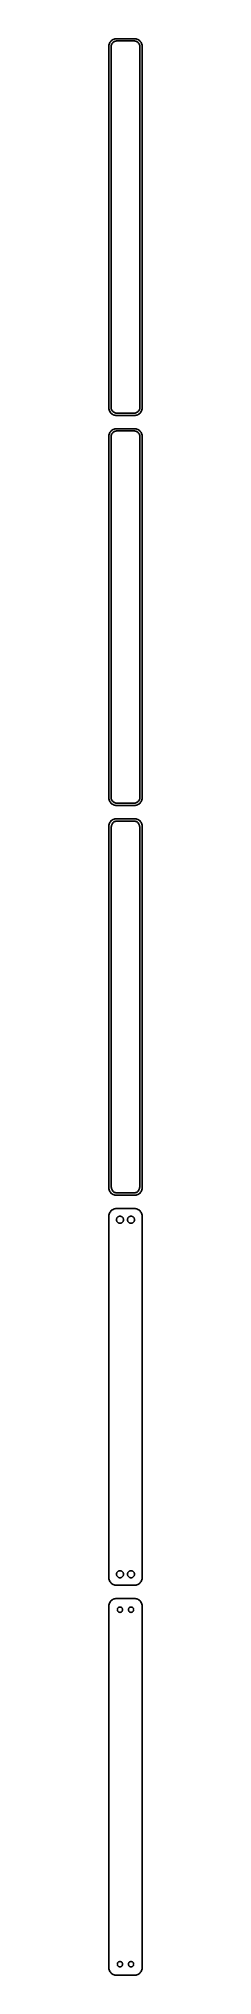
# Model space of a CAD drawing. Header units: metres. Extents: x -11 to 11, y 929 to 2239.
import ezdxf

# ---------------------------------------------------------------- set-up
doc = ezdxf.new("R2010")
doc.units = ezdxf.units.M

msp = doc.modelspace()

# ---------------------------------------------------------------- linework, layer by layer
for p, q in [((-11.2106, 2235.13), (-11.25, 2234.5)), ((-11.25, 2234.5), (-11.25, 1989.5)), ((-11.0929, 2235.74), (-11.2106, 2235.13)), ((-10.8989, 2236.34), (-11.0929, 2235.74)), ((-10.6315, 2236.91), (-10.8989, 2236.34)), ((-10.2951, 2237.44), (-10.6315, 2236.91)), ((-9.89484, 2237.92), (-10.2951, 2237.44)), ((-9.43712, 2238.35), (-9.89484, 2237.92)), ((-9.75, 2234), (-9.71844, 2234.5)), ((-9.75, 1990), (-9.75, 2234)), ((-9.71844, 2234.5), (-9.62433, 2234.99)), ((-9.62433, 2234.99), (-9.4691, 2235.47)), ((-9.4691, 2235.47), (-9.25522, 2235.93)), ((-8.92912, 2238.72), (-9.43712, 2238.35)), ((-9.25522, 2235.93), (-8.98605, 2236.35)), ((-8.98605, 2236.35), (-8.66586, 2236.74)), ((-8.37889, 2239.02), (-8.92912, 2238.72)), ((-8.66586, 2236.74), (-8.29968, 2237.08)), ((-7.79507, 2239.26), (-8.37889, 2239.02)), ((-8.29968, 2237.08), (-7.8933, 2237.38)), ((-7.8933, 2237.38), (-7.45311, 2237.62)), ((-7.1869, 2239.41), (-7.79507, 2239.26)), ((-7.45311, 2237.62), (-6.98605, 2237.8)), ((-6.56395, 2239.49), (-7.1869, 2239.41)), ((-6.98605, 2237.8), (-6.49951, 2237.93)), ((6.56395, 2239.49), (-6.56395, 2239.49)), ((-6.49951, 2237.93), (-6.00116, 2237.99)), ((-6.00116, 2237.99), (6.00116, 2237.99)), ((6.00116, 2237.99), (6.49951, 2237.93)), ((6.49951, 2237.93), (6.98605, 2237.8)), ((7.1869, 2239.41), (6.56395, 2239.49)), ((6.98605, 2237.8), (7.45311, 2237.62)), ((7.79507, 2239.26), (7.1869, 2239.41)), ((7.45311, 2237.62), (7.8933, 2237.38)), ((8.37889, 2239.02), (7.79507, 2239.26)), ((7.8933, 2237.38), (8.29968, 2237.08)), ((8.29968, 2237.08), (8.66586, 2236.74)), ((8.92912, 2238.72), (8.37889, 2239.02)), ((8.66586, 2236.74), (8.98605, 2236.35)), ((9.43712, 2238.35), (8.92912, 2238.72)), ((8.98605, 2236.35), (9.25522, 2235.93)), ((9.25522, 2235.93), (9.4691, 2235.47)), ((9.89484, 2237.92), (9.43712, 2238.35)), ((9.4691, 2235.47), (9.62433, 2234.99)), ((9.62433, 2234.99), (9.71844, 2234.5)), ((9.71844, 2234.5), (9.75, 2234)), ((9.75, 2234), (9.75, 1990)), ((10.2951, 2237.44), (9.89484, 2237.92)), ((10.6315, 2236.91), (10.2951, 2237.44)), ((10.8989, 2236.34), (10.6315, 2236.91)), ((11.0929, 2235.74), (10.8989, 2236.34)), ((11.2106, 2235.13), (11.0929, 2235.74)), ((11.25, 2234.5), (11.2106, 2235.13)), ((11.25, 1989.5), (11.25, 2234.5)), ((-11.25, 1989.5), (-11.2106, 1988.87)), ((-11.2106, 1988.87), (-11.0929, 1988.26)), ((-11.0929, 1988.26), (-10.8989, 1987.66)), ((-10.8989, 1987.66), (-10.6315, 1987.09)), ((-10.6315, 1987.09), (-10.2951, 1986.56)), ((-10.2951, 1986.56), (-9.89484, 1986.08)), ((-9.89484, 1986.08), (-9.43712, 1985.65)), ((-9.71844, 1989.5), (-9.75, 1990)), ((-9.62433, 1989.01), (-9.71844, 1989.5)), ((-9.4691, 1988.53), (-9.62433, 1989.01)), ((-9.25522, 1988.07), (-9.4691, 1988.53)), ((-9.43712, 1985.65), (-8.92912, 1985.28)), ((-8.98605, 1987.65), (-9.25522, 1988.07)), ((-8.66586, 1987.26), (-8.98605, 1987.65)), ((-8.92912, 1985.28), (-8.37889, 1984.98)), ((-8.29968, 1986.92), (-8.66586, 1987.26)), ((-8.37889, 1984.98), (-7.79507, 1984.74)), ((-7.8933, 1986.62), (-8.29968, 1986.92)), ((-7.45311, 1986.38), (-7.8933, 1986.62)), ((-7.79507, 1984.74), (-7.1869, 1984.59)), ((-6.98605, 1986.2), (-7.45311, 1986.38)), ((-7.1869, 1984.59), (-6.56395, 1984.51)), ((-6.49951, 1986.07), (-6.98605, 1986.2)), ((-6.56395, 1984.51), (6.56395, 1984.51)), ((-6.00116, 1986.01), (-6.49951, 1986.07)), ((6.00116, 1986.01), (-6.00116, 1986.01)), ((6.49951, 1986.07), (6.00116, 1986.01)), ((6.98605, 1986.2), (6.49951, 1986.07)), ((6.56395, 1984.51), (7.1869, 1984.59)), ((7.45311, 1986.38), (6.98605, 1986.2)), ((7.1869, 1984.59), (7.79507, 1984.74)), ((7.8933, 1986.62), (7.45311, 1986.38)), ((7.79507, 1984.74), (8.37889, 1984.98)), ((8.29968, 1986.92), (7.8933, 1986.62)), ((8.66586, 1987.26), (8.29968, 1986.92)), ((8.37889, 1984.98), (8.92912, 1985.28)), ((8.98605, 1987.65), (8.66586, 1987.26)), ((8.92912, 1985.28), (9.43712, 1985.65)), ((9.25522, 1988.07), (8.98605, 1987.65)), ((9.4691, 1988.53), (9.25522, 1988.07)), ((9.43712, 1985.65), (9.89484, 1986.08)), ((9.62433, 1989.01), (9.4691, 1988.53)), ((9.71844, 1989.5), (9.62433, 1989.01)), ((9.75, 1990), (9.71844, 1989.5)), ((9.89484, 1986.08), (10.2951, 1986.56)), ((10.2951, 1986.56), (10.6315, 1987.09)), ((10.6315, 1987.09), (10.8989, 1987.66)), ((10.8989, 1987.66), (11.0929, 1988.26)), ((11.0929, 1988.26), (11.2106, 1988.87)), ((11.2106, 1988.87), (11.25, 1989.5)), ((-11.2106, 1971.13), (-11.25, 1970.5)), ((-11.25, 1970.5), (-11.25, 1725.5)), ((-11.0929, 1971.74), (-11.2106, 1971.13)), ((-10.8989, 1972.34), (-11.0929, 1971.74)), ((-10.6315, 1972.91), (-10.8989, 1972.34)), ((-10.2951, 1973.44), (-10.6315, 1972.91)), ((-9.89484, 1973.92), (-10.2951, 1973.44)), ((-9.43712, 1974.35), (-9.89484, 1973.92)), ((-9.75, 1970), (-9.71844, 1970.5)), ((-9.75, 1726), (-9.75, 1970)), ((-9.71844, 1970.5), (-9.62433, 1970.99)), ((-9.62433, 1970.99), (-9.4691, 1971.47)), ((-9.4691, 1971.47), (-9.25522, 1971.93)), ((-8.92912, 1974.72), (-9.43712, 1974.35)), ((-9.25522, 1971.93), (-8.98605, 1972.35)), ((-8.98605, 1972.35), (-8.66586, 1972.74)), ((-8.37889, 1975.02), (-8.92912, 1974.72)), ((-8.66586, 1972.74), (-8.29968, 1973.08)), ((-7.79507, 1975.26), (-8.37889, 1975.02)), ((-8.29968, 1973.08), (-7.8933, 1973.38)), ((-7.8933, 1973.38), (-7.45311, 1973.62)), ((-7.1869, 1975.41), (-7.79507, 1975.26)), ((-7.45311, 1973.62), (-6.98605, 1973.8)), ((-6.56395, 1975.49), (-7.1869, 1975.41)), ((-6.98605, 1973.8), (-6.49951, 1973.93)), ((6.56395, 1975.49), (-6.56395, 1975.49)), ((-6.49951, 1973.93), (-6.00116, 1973.99)), ((-6.00116, 1973.99), (6.00116, 1973.99)), ((6.00116, 1973.99), (6.49951, 1973.93)), ((6.49951, 1973.93), (6.98605, 1973.8)), ((7.1869, 1975.41), (6.56395, 1975.49)), ((6.98605, 1973.8), (7.45311, 1973.62)), ((7.79507, 1975.26), (7.1869, 1975.41)), ((7.45311, 1973.62), (7.8933, 1973.38)), ((8.37889, 1975.02), (7.79507, 1975.26)), ((7.8933, 1973.38), (8.29968, 1973.08)), ((8.29968, 1973.08), (8.66586, 1972.74)), ((8.92912, 1974.72), (8.37889, 1975.02)), ((8.66586, 1972.74), (8.98605, 1972.35)), ((9.43712, 1974.35), (8.92912, 1974.72)), ((8.98605, 1972.35), (9.25522, 1971.93)), ((9.25522, 1971.93), (9.4691, 1971.47)), ((9.89484, 1973.92), (9.43712, 1974.35)), ((9.4691, 1971.47), (9.62433, 1970.99)), ((9.62433, 1970.99), (9.71844, 1970.5)), ((9.71844, 1970.5), (9.75, 1970)), ((9.75, 1970), (9.75, 1726)), ((10.2951, 1973.44), (9.89484, 1973.92)), ((10.6315, 1972.91), (10.2951, 1973.44)), ((10.8989, 1972.34), (10.6315, 1972.91)), ((11.0929, 1971.74), (10.8989, 1972.34)), ((11.2106, 1971.13), (11.0929, 1971.74)), ((11.25, 1970.5), (11.2106, 1971.13)), ((11.25, 1725.5), (11.25, 1970.5)), ((-11.25, 1725.5), (-11.2106, 1724.87)), ((-11.2106, 1724.87), (-11.0929, 1724.26)), ((-11.0929, 1724.26), (-10.8989, 1723.66)), ((-10.8989, 1723.66), (-10.6315, 1723.09)), ((-10.6315, 1723.09), (-10.2951, 1722.56)), ((-10.2951, 1722.56), (-9.89484, 1722.08)), ((-9.89484, 1722.08), (-9.43712, 1721.65)), ((-9.71844, 1725.5), (-9.75, 1726)), ((-9.62433, 1725.01), (-9.71844, 1725.5)), ((-9.4691, 1724.53), (-9.62433, 1725.01)), ((-9.25522, 1724.07), (-9.4691, 1724.53)), ((-9.43712, 1721.65), (-8.92912, 1721.28)), ((-8.98605, 1723.65), (-9.25522, 1724.07)), ((-8.66586, 1723.26), (-8.98605, 1723.65)), ((-8.92912, 1721.28), (-8.37889, 1720.98)), ((-8.29968, 1722.92), (-8.66586, 1723.26)), ((-8.37889, 1720.98), (-7.79507, 1720.74)), ((-7.8933, 1722.62), (-8.29968, 1722.92)), ((-7.45311, 1722.38), (-7.8933, 1722.62)), ((-7.79507, 1720.74), (-7.1869, 1720.59)), ((-6.98605, 1722.2), (-7.45311, 1722.38)), ((-7.1869, 1720.59), (-6.56395, 1720.51)), ((-6.49951, 1722.07), (-6.98605, 1722.2)), ((-6.56395, 1720.51), (6.56395, 1720.51)), ((-6.00116, 1722.01), (-6.49951, 1722.07)), ((6.00116, 1722.01), (-6.00116, 1722.01)), ((6.49951, 1722.07), (6.00116, 1722.01)), ((6.98605, 1722.2), (6.49951, 1722.07)), ((6.56395, 1720.51), (7.1869, 1720.59)), ((7.45311, 1722.38), (6.98605, 1722.2)), ((7.1869, 1720.59), (7.79507, 1720.74)), ((7.8933, 1722.62), (7.45311, 1722.38)), ((7.79507, 1720.74), (8.37889, 1720.98)), ((8.29968, 1722.92), (7.8933, 1722.62)), ((8.66586, 1723.26), (8.29968, 1722.92)), ((8.37889, 1720.98), (8.92912, 1721.28)), ((8.98605, 1723.65), (8.66586, 1723.26)), ((8.92912, 1721.28), (9.43712, 1721.65)), ((9.25522, 1724.07), (8.98605, 1723.65)), ((9.4691, 1724.53), (9.25522, 1724.07)), ((9.43712, 1721.65), (9.89484, 1722.08)), ((9.62433, 1725.01), (9.4691, 1724.53)), ((9.71844, 1725.5), (9.62433, 1725.01)), ((9.75, 1726), (9.71844, 1725.5)), ((9.89484, 1722.08), (10.2951, 1722.56)), ((10.2951, 1722.56), (10.6315, 1723.09)), ((10.6315, 1723.09), (10.8989, 1723.66)), ((10.8989, 1723.66), (11.0929, 1724.26)), ((11.0929, 1724.26), (11.2106, 1724.87)), ((11.2106, 1724.87), (11.25, 1725.5)), ((-11.2106, 1707.13), (-11.25, 1706.5)), ((-11.25, 1706.5), (-11.25, 1461.5)), ((-11.0929, 1707.74), (-11.2106, 1707.13)), ((-10.8989, 1708.34), (-11.0929, 1707.74)), ((-10.6315, 1708.91), (-10.8989, 1708.34)), ((-10.2951, 1709.44), (-10.6315, 1708.91)), ((-9.89484, 1709.92), (-10.2951, 1709.44)), ((-9.43712, 1710.35), (-9.89484, 1709.92)), ((-9.62262, 1706), (-9.59209, 1706.49)), ((-9.62262, 1462), (-9.62262, 1706)), ((-9.59209, 1706.49), (-9.50096, 1706.96)), ((-9.50096, 1706.96), (-9.35068, 1707.43)), ((-8.92912, 1710.72), (-9.43712, 1710.35)), ((-9.35068, 1707.43), (-9.1436, 1707.87)), ((-9.1436, 1707.87), (-8.88301, 1708.28)), ((-8.37889, 1711.02), (-8.92912, 1710.72)), ((-8.88301, 1708.28), (-8.57301, 1708.65)), ((-8.57301, 1708.65), (-8.21851, 1708.98)), ((-7.79507, 1711.26), (-8.37889, 1711.02)), ((-8.21851, 1708.98), (-7.82506, 1709.27)), ((-7.82506, 1709.27), (-7.39888, 1709.5)), ((-7.1869, 1711.41), (-7.79507, 1711.26)), ((-7.39888, 1709.5), (-6.9467, 1709.68)), ((-6.56395, 1711.49), (-7.1869, 1711.41)), ((-6.9467, 1709.68), (-6.47565, 1709.8)), ((6.56395, 1711.49), (-6.56395, 1711.49)), ((-6.47565, 1709.8), (-5.99316, 1709.86)), ((-5.99316, 1709.86), (5.99316, 1709.86)), ((5.99316, 1709.86), (6.47565, 1709.8)), ((6.47565, 1709.8), (6.9467, 1709.68)), ((7.1869, 1711.41), (6.56395, 1711.49)), ((6.9467, 1709.68), (7.39888, 1709.5)), ((7.79507, 1711.26), (7.1869, 1711.41)), ((7.39888, 1709.5), (7.82506, 1709.27)), ((8.37889, 1711.02), (7.79507, 1711.26)), ((7.82506, 1709.27), (8.21851, 1708.98)), ((8.21851, 1708.98), (8.57301, 1708.65)), ((8.92912, 1710.72), (8.37889, 1711.02)), ((8.57301, 1708.65), (8.88301, 1708.28)), ((8.88301, 1708.28), (9.1436, 1707.87)), ((9.43712, 1710.35), (8.92912, 1710.72)), ((9.1436, 1707.87), (9.35068, 1707.43)), ((9.35068, 1707.43), (9.50096, 1706.96)), ((9.89484, 1709.92), (9.43712, 1710.35)), ((9.50096, 1706.96), (9.59209, 1706.49)), ((9.59209, 1706.49), (9.62262, 1706)), ((9.62262, 1706), (9.62262, 1462)), ((10.2951, 1709.44), (9.89484, 1709.92)), ((10.6315, 1708.91), (10.2951, 1709.44)), ((10.8989, 1708.34), (10.6315, 1708.91)), ((11.0929, 1707.74), (10.8989, 1708.34)), ((11.2106, 1707.13), (11.0929, 1707.74)), ((11.25, 1706.5), (11.2106, 1707.13)), ((11.25, 1461.5), (11.25, 1706.5)), ((-11.25, 1461.5), (-11.2106, 1460.87)), ((-11.2106, 1460.87), (-11.0929, 1460.26)), ((-11.0929, 1460.26), (-10.8989, 1459.66)), ((-10.8989, 1459.66), (-10.6315, 1459.09)), ((-10.6315, 1459.09), (-10.2951, 1458.56)), ((-10.2951, 1458.56), (-9.89484, 1458.08)), ((-9.89484, 1458.08), (-9.43712, 1457.65)), ((-9.59209, 1461.51), (-9.62262, 1462)), ((-9.50096, 1461.04), (-9.59209, 1461.51)), ((-9.35068, 1460.57), (-9.50096, 1461.04)), ((-9.43712, 1457.65), (-8.92912, 1457.28)), ((-9.1436, 1460.13), (-9.35068, 1460.57)), ((-8.88301, 1459.72), (-9.1436, 1460.13)), ((-8.92912, 1457.28), (-8.37889, 1456.98)), ((-8.57301, 1459.35), (-8.88301, 1459.72)), ((-8.21851, 1459.02), (-8.57301, 1459.35)), ((-8.37889, 1456.98), (-7.79507, 1456.74)), ((-7.82506, 1458.73), (-8.21851, 1459.02)), ((-7.39888, 1458.5), (-7.82506, 1458.73)), ((-7.79507, 1456.74), (-7.1869, 1456.59)), ((-6.9467, 1458.32), (-7.39888, 1458.5)), ((-7.1869, 1456.59), (-6.56395, 1456.51)), ((-6.47565, 1458.2), (-6.9467, 1458.32)), ((-6.56395, 1456.51), (6.56395, 1456.51)), ((-5.99316, 1458.14), (-6.47565, 1458.2)), ((5.99316, 1458.14), (-5.99316, 1458.14)), ((6.47565, 1458.2), (5.99316, 1458.14)), ((6.9467, 1458.32), (6.47565, 1458.2)), ((6.56395, 1456.51), (7.1869, 1456.59)), ((7.39888, 1458.5), (6.9467, 1458.32)), ((7.1869, 1456.59), (7.79507, 1456.74)), ((7.82506, 1458.73), (7.39888, 1458.5)), ((7.79507, 1456.74), (8.37889, 1456.98)), ((8.21851, 1459.02), (7.82506, 1458.73)), ((8.57301, 1459.35), (8.21851, 1459.02)), ((8.37889, 1456.98), (8.92912, 1457.28)), ((8.88301, 1459.72), (8.57301, 1459.35)), ((9.1436, 1460.13), (8.88301, 1459.72)), ((8.92912, 1457.28), (9.43712, 1457.65)), ((9.35068, 1460.57), (9.1436, 1460.13)), ((9.50096, 1461.04), (9.35068, 1460.57)), ((9.43712, 1457.65), (9.89484, 1458.08)), ((9.59209, 1461.51), (9.50096, 1461.04)), ((9.62262, 1462), (9.59209, 1461.51)), ((9.89484, 1458.08), (10.2951, 1458.56)), ((10.2951, 1458.56), (10.6315, 1459.09)), ((10.6315, 1459.09), (10.8989, 1459.66)), ((10.8989, 1459.66), (11.0929, 1460.26)), ((11.0929, 1460.26), (11.2106, 1460.87)), ((11.2106, 1460.87), (11.25, 1461.5)), ((-11.2106, 1443.13), (-11.25, 1442.5)), ((-11.25, 1442.5), (-11.25, 1197.5)), ((-11.0929, 1443.74), (-11.2106, 1443.13)), ((-10.8989, 1444.34), (-11.0929, 1443.74)), ((-10.6315, 1444.91), (-10.8989, 1444.34)), ((-10.2951, 1445.44), (-10.6315, 1444.91)), ((-9.89484, 1445.92), (-10.2951, 1445.44)), ((-9.43712, 1446.35), (-9.89484, 1445.92)), ((-8.92912, 1446.72), (-9.43712, 1446.35)), ((-8.37889, 1447.02), (-8.92912, 1446.72)), ((-7.79507, 1447.26), (-8.37889, 1447.02)), ((-7.1869, 1447.41), (-7.79507, 1447.26)), ((-6.56395, 1447.49), (-7.1869, 1447.41)), ((6.56395, 1447.49), (-6.56395, 1447.49)), ((-5.03598, 1442.03), (-4.77187, 1442.17)), ((-4.77187, 1442.17), (-4.49164, 1442.28)), ((-4.49164, 1442.28), (-4.19971, 1442.36)), ((-4.19971, 1442.36), (-3.9007, 1442.4)), ((-3.9007, 1442.4), (-3.59929, 1442.4)), ((-3.59929, 1442.4), (-3.30028, 1442.36)), ((-3.30028, 1442.36), (-3.00835, 1442.28)), ((-3.00835, 1442.28), (-2.72812, 1442.17)), ((-2.72812, 1442.17), (-2.464, 1442.03)), ((2.464, 1442.03), (2.72812, 1442.17)), ((2.72812, 1442.17), (3.00835, 1442.28)), ((3.00835, 1442.28), (3.30028, 1442.36)), ((3.30028, 1442.36), (3.59929, 1442.4)), ((3.59929, 1442.4), (3.9007, 1442.4)), ((3.9007, 1442.4), (4.19971, 1442.36)), ((4.19971, 1442.36), (4.49164, 1442.28)), ((4.49164, 1442.28), (4.77187, 1442.17)), ((4.77187, 1442.17), (5.03598, 1442.03)), ((7.1869, 1447.41), (6.56395, 1447.49)), ((7.79507, 1447.26), (7.1869, 1447.41)), ((8.37889, 1447.02), (7.79507, 1447.26)), ((8.92912, 1446.72), (8.37889, 1447.02)), ((9.43712, 1446.35), (8.92912, 1446.72)), ((9.89484, 1445.92), (9.43712, 1446.35)), ((10.2951, 1445.44), (9.89484, 1445.92)), ((10.6315, 1444.91), (10.2951, 1445.44)), ((10.8989, 1444.34), (10.6315, 1444.91)), ((11.0929, 1443.74), (10.8989, 1444.34)), ((11.2106, 1443.13), (11.0929, 1443.74)), ((11.25, 1442.5), (11.2106, 1443.13)), ((11.25, 1197.5), (11.25, 1442.5)), ((-6.14999, 1440), (-6.13107, 1440.3)), ((-6.13107, 1439.7), (-6.14999, 1440)), ((-6.13107, 1440.3), (-6.07458, 1440.6)), ((-6.07458, 1439.4), (-6.13107, 1439.7)), ((-6.07458, 1440.6), (-5.98146, 1440.88)), ((-5.98146, 1439.12), (-6.07458, 1439.4)), ((-5.98146, 1440.88), (-5.85313, 1441.16)), ((-5.85313, 1438.84), (-5.98146, 1439.12)), ((-5.85313, 1441.16), (-5.69164, 1441.41)), ((-5.69164, 1438.59), (-5.85313, 1438.84)), ((-5.69164, 1441.41), (-5.49951, 1441.64)), ((-5.49951, 1438.36), (-5.69164, 1438.59)), ((-5.49951, 1441.64), (-5.27982, 1441.85)), ((-5.27982, 1438.15), (-5.49951, 1438.36)), ((-5.27982, 1441.85), (-5.03598, 1442.03)), ((-5.03598, 1437.97), (-5.27982, 1438.15)), ((-4.77187, 1437.83), (-5.03598, 1437.97)), ((-4.49164, 1437.72), (-4.77187, 1437.83)), ((-4.19971, 1437.64), (-4.49164, 1437.72)), ((-3.9007, 1437.6), (-4.19971, 1437.64)), ((-3.59929, 1437.6), (-3.9007, 1437.6)), ((-3.30028, 1437.64), (-3.59929, 1437.6)), ((-3.00835, 1437.72), (-3.30028, 1437.64)), ((-2.72812, 1437.83), (-3.00835, 1437.72)), ((-2.464, 1437.97), (-2.72812, 1437.83)), ((-2.464, 1442.03), (-2.22017, 1441.85)), ((-2.22017, 1438.15), (-2.464, 1437.97)), ((-2.22017, 1441.85), (-2.00047, 1441.64)), ((-2.00047, 1438.36), (-2.22017, 1438.15)), ((-2.00047, 1441.64), (-1.80835, 1441.41)), ((-1.80835, 1438.59), (-2.00047, 1438.36)), ((-1.80835, 1441.41), (-1.64685, 1441.16)), ((-1.64685, 1438.84), (-1.80835, 1438.59)), ((-1.64685, 1441.16), (-1.51852, 1440.88)), ((-1.51852, 1439.12), (-1.64685, 1438.84)), ((-1.51852, 1440.88), (-1.4254, 1440.6)), ((-1.4254, 1439.4), (-1.51852, 1439.12)), ((-1.4254, 1440.6), (-1.36891, 1440.3)), ((-1.36891, 1439.7), (-1.4254, 1439.4)), ((-1.36891, 1440.3), (-1.34999, 1440)), ((-1.34999, 1440), (-1.36891, 1439.7)), ((1.34999, 1440), (1.36891, 1440.3)), ((1.36891, 1439.7), (1.34999, 1440)), ((1.36891, 1440.3), (1.4254, 1440.6)), ((1.4254, 1439.4), (1.36891, 1439.7)), ((1.4254, 1440.6), (1.51852, 1440.88)), ((1.51852, 1439.12), (1.4254, 1439.4)), ((1.51852, 1440.88), (1.64685, 1441.16)), ((1.64685, 1438.84), (1.51852, 1439.12)), ((1.64685, 1441.16), (1.80835, 1441.41)), ((1.80835, 1438.59), (1.64685, 1438.84)), ((1.80835, 1441.41), (2.00047, 1441.64)), ((2.00047, 1438.36), (1.80835, 1438.59)), ((2.00047, 1441.64), (2.22017, 1441.85)), ((2.22017, 1438.15), (2.00047, 1438.36)), ((2.22017, 1441.85), (2.464, 1442.03)), ((2.464, 1437.97), (2.22017, 1438.15)), ((2.72812, 1437.83), (2.464, 1437.97)), ((3.00835, 1437.72), (2.72812, 1437.83)), ((3.30028, 1437.64), (3.00835, 1437.72)), ((3.59929, 1437.6), (3.30028, 1437.64)), ((3.9007, 1437.6), (3.59929, 1437.6)), ((4.19971, 1437.64), (3.9007, 1437.6)), ((4.49164, 1437.72), (4.19971, 1437.64)), ((4.77187, 1437.83), (4.49164, 1437.72)), ((5.03598, 1437.97), (4.77187, 1437.83)), ((5.03598, 1442.03), (5.27982, 1441.85)), ((5.27982, 1438.15), (5.03598, 1437.97)), ((5.27982, 1441.85), (5.49951, 1441.64)), ((5.49951, 1438.36), (5.27982, 1438.15)), ((5.49951, 1441.64), (5.69164, 1441.41)), ((5.69164, 1438.59), (5.49951, 1438.36)), ((5.69164, 1441.41), (5.85313, 1441.16)), ((5.85313, 1438.84), (5.69164, 1438.59)), ((5.85313, 1441.16), (5.98146, 1440.88)), ((5.98146, 1439.12), (5.85313, 1438.84)), ((5.98146, 1440.88), (6.07458, 1440.6)), ((6.07458, 1439.4), (5.98146, 1439.12)), ((6.07458, 1440.6), (6.13107, 1440.3)), ((6.13107, 1439.7), (6.07458, 1439.4)), ((6.13107, 1440.3), (6.14999, 1440)), ((6.14999, 1440), (6.13107, 1439.7)), ((-11.25, 1197.5), (-11.2106, 1196.87)), ((-11.2106, 1196.87), (-11.0929, 1196.26)), ((-11.0929, 1196.26), (-10.8989, 1195.66)), ((-10.8989, 1195.66), (-10.6315, 1195.09)), ((-10.6315, 1195.09), (-10.2951, 1194.56)), ((-10.2951, 1194.56), (-9.89484, 1194.08)), ((-9.89484, 1194.08), (-9.43712, 1193.65)), ((-9.43712, 1193.65), (-8.92912, 1193.28)), ((-8.92912, 1193.28), (-8.37889, 1192.98)), ((-6.14999, 1200), (-6.13107, 1200.3)), ((-6.13107, 1199.7), (-6.14999, 1200)), ((-6.13107, 1200.3), (-6.07458, 1200.6)), ((-6.07458, 1199.4), (-6.13107, 1199.7)), ((-6.07458, 1200.6), (-5.98146, 1200.88)), ((-5.98146, 1199.12), (-6.07458, 1199.4)), ((-5.98146, 1200.88), (-5.85313, 1201.16)), ((-5.85313, 1198.84), (-5.98146, 1199.12)), ((-5.85313, 1201.16), (-5.69164, 1201.41)), ((-5.69164, 1198.59), (-5.85313, 1198.84)), ((-5.69164, 1201.41), (-5.49951, 1201.64)), ((-5.49951, 1198.36), (-5.69164, 1198.59)), ((-5.49951, 1201.64), (-5.27982, 1201.85)), ((-5.27982, 1198.15), (-5.49951, 1198.36)), ((-5.27982, 1201.85), (-5.03598, 1202.03)), ((-5.03598, 1197.97), (-5.27982, 1198.15)), ((-5.03598, 1202.03), (-4.77187, 1202.17)), ((-4.77187, 1197.83), (-5.03598, 1197.97)), ((-4.77187, 1202.17), (-4.49164, 1202.28)), ((-4.49164, 1197.72), (-4.77187, 1197.83)), ((-4.49164, 1202.28), (-4.19971, 1202.36)), ((-4.19971, 1197.64), (-4.49164, 1197.72)), ((-4.19971, 1202.36), (-3.9007, 1202.4)), ((-3.9007, 1197.6), (-4.19971, 1197.64)), ((-3.9007, 1202.4), (-3.59929, 1202.4)), ((-3.59929, 1197.6), (-3.9007, 1197.6)), ((-3.59929, 1202.4), (-3.30028, 1202.36)), ((-3.30028, 1197.64), (-3.59929, 1197.6)), ((-3.30028, 1202.36), (-3.00835, 1202.28)), ((-3.00835, 1197.72), (-3.30028, 1197.64)), ((-3.00835, 1202.28), (-2.72812, 1202.17)), ((-2.72812, 1197.83), (-3.00835, 1197.72)), ((-2.72812, 1202.17), (-2.464, 1202.03)), ((-2.464, 1197.97), (-2.72812, 1197.83)), ((-2.464, 1202.03), (-2.22017, 1201.85)), ((-2.22017, 1198.15), (-2.464, 1197.97)), ((-2.22017, 1201.85), (-2.00047, 1201.64)), ((-2.00047, 1198.36), (-2.22017, 1198.15)), ((-2.00047, 1201.64), (-1.80835, 1201.41)), ((-1.80835, 1198.59), (-2.00047, 1198.36)), ((-1.80835, 1201.41), (-1.64685, 1201.16)), ((-1.64685, 1198.84), (-1.80835, 1198.59)), ((-1.64685, 1201.16), (-1.51852, 1200.88)), ((-1.51852, 1199.12), (-1.64685, 1198.84)), ((-1.51852, 1200.88), (-1.4254, 1200.6)), ((-1.4254, 1199.4), (-1.51852, 1199.12)), ((-1.4254, 1200.6), (-1.36891, 1200.3)), ((-1.36891, 1199.7), (-1.4254, 1199.4)), ((-1.36891, 1200.3), (-1.34999, 1200)), ((-1.34999, 1200), (-1.36891, 1199.7)), ((1.34999, 1200), (1.36891, 1200.3)), ((1.36891, 1199.7), (1.34999, 1200)), ((1.36891, 1200.3), (1.4254, 1200.6)), ((1.4254, 1199.4), (1.36891, 1199.7)), ((1.4254, 1200.6), (1.51852, 1200.88)), ((1.51852, 1199.12), (1.4254, 1199.4)), ((1.51852, 1200.88), (1.64685, 1201.16)), ((1.64685, 1198.84), (1.51852, 1199.12)), ((1.64685, 1201.16), (1.80835, 1201.41)), ((1.80835, 1198.59), (1.64685, 1198.84)), ((1.80835, 1201.41), (2.00047, 1201.64)), ((2.00047, 1198.36), (1.80835, 1198.59)), ((2.00047, 1201.64), (2.22017, 1201.85)), ((2.22017, 1198.15), (2.00047, 1198.36)), ((2.22017, 1201.85), (2.464, 1202.03)), ((2.464, 1197.97), (2.22017, 1198.15)), ((2.464, 1202.03), (2.72812, 1202.17)), ((2.72812, 1197.83), (2.464, 1197.97)), ((2.72812, 1202.17), (3.00835, 1202.28)), ((3.00835, 1197.72), (2.72812, 1197.83)), ((3.00835, 1202.28), (3.30028, 1202.36)), ((3.30028, 1197.64), (3.00835, 1197.72)), ((3.30028, 1202.36), (3.59929, 1202.4)), ((3.59929, 1197.6), (3.30028, 1197.64)), ((3.59929, 1202.4), (3.9007, 1202.4)), ((3.9007, 1197.6), (3.59929, 1197.6)), ((3.9007, 1202.4), (4.19971, 1202.36)), ((4.19971, 1197.64), (3.9007, 1197.6)), ((4.19971, 1202.36), (4.49164, 1202.28)), ((4.49164, 1197.72), (4.19971, 1197.64)), ((4.49164, 1202.28), (4.77187, 1202.17)), ((4.77187, 1197.83), (4.49164, 1197.72)), ((4.77187, 1202.17), (5.03598, 1202.03)), ((5.03598, 1197.97), (4.77187, 1197.83)), ((5.03598, 1202.03), (5.27982, 1201.85)), ((5.27982, 1198.15), (5.03598, 1197.97)), ((5.27982, 1201.85), (5.49951, 1201.64)), ((5.49951, 1198.36), (5.27982, 1198.15)), ((5.49951, 1201.64), (5.69164, 1201.41)), ((5.69164, 1198.59), (5.49951, 1198.36)), ((5.69164, 1201.41), (5.85313, 1201.16)), ((5.85313, 1198.84), (5.69164, 1198.59)), ((5.85313, 1201.16), (5.98146, 1200.88)), ((5.98146, 1199.12), (5.85313, 1198.84)), ((5.98146, 1200.88), (6.07458, 1200.6)), ((6.07458, 1199.4), (5.98146, 1199.12)), ((6.07458, 1200.6), (6.13107, 1200.3)), ((6.13107, 1199.7), (6.07458, 1199.4)), ((6.13107, 1200.3), (6.14999, 1200)), ((6.14999, 1200), (6.13107, 1199.7)), ((8.37889, 1192.98), (8.92912, 1193.28)), ((8.92912, 1193.28), (9.43712, 1193.65)), ((9.43712, 1193.65), (9.89484, 1194.08)), ((9.89484, 1194.08), (10.2951, 1194.56)), ((10.2951, 1194.56), (10.6315, 1195.09)), ((10.6315, 1195.09), (10.8989, 1195.66)), ((10.8989, 1195.66), (11.0929, 1196.26)), ((11.0929, 1196.26), (11.2106, 1196.87)), ((11.2106, 1196.87), (11.25, 1197.5)), ((-10.8989, 1180.34), (-11.0929, 1179.74)), ((-10.6315, 1180.91), (-10.8989, 1180.34)), ((-10.2951, 1181.44), (-10.6315, 1180.91)), ((-9.89484, 1181.92), (-10.2951, 1181.44)), ((-9.43712, 1182.35), (-9.89484, 1181.92)), ((-8.92912, 1182.72), (-9.43712, 1182.35)), ((-8.37889, 1183.02), (-8.92912, 1182.72)), ((-8.37889, 1192.98), (-7.79507, 1192.74)), ((-7.79507, 1183.26), (-8.37889, 1183.02)), ((-7.79507, 1192.74), (-7.1869, 1192.59)), ((-7.1869, 1183.41), (-7.79507, 1183.26)), ((-7.1869, 1192.59), (-6.56395, 1192.51)), ((-6.56395, 1183.49), (-7.1869, 1183.41)), ((-6.56395, 1192.51), (6.56395, 1192.51)), ((6.56395, 1183.49), (-6.56395, 1183.49)), ((6.56395, 1192.51), (7.1869, 1192.59)), ((7.1869, 1183.41), (6.56395, 1183.49)), ((7.1869, 1192.59), (7.79507, 1192.74)), ((7.79507, 1183.26), (7.1869, 1183.41)), ((7.79507, 1192.74), (8.37889, 1192.98)), ((8.37889, 1183.02), (7.79507, 1183.26)), ((8.92912, 1182.72), (8.37889, 1183.02)), ((9.43712, 1182.35), (8.92912, 1182.72)), ((9.89484, 1181.92), (9.43712, 1182.35)), ((10.2951, 1181.44), (9.89484, 1181.92)), ((10.6315, 1180.91), (10.2951, 1181.44)), ((10.8989, 1180.34), (10.6315, 1180.91)), ((11.0929, 1179.74), (10.8989, 1180.34)), ((-11.2106, 1179.13), (-11.25, 1178.5)), ((-11.25, 1178.5), (-11.25, 933.5)), ((-11.0929, 1179.74), (-11.2106, 1179.13)), ((-5.54999, 1176), (-5.5358, 1176.23)), ((-5.5358, 1175.77), (-5.54999, 1176)), ((-5.5358, 1176.23), (-5.49344, 1176.45)), ((-5.49344, 1175.55), (-5.5358, 1175.77)), ((-5.49344, 1176.45), (-5.42358, 1176.66)), ((-5.42358, 1175.34), (-5.49344, 1175.55)), ((-5.42358, 1176.66), (-5.32735, 1176.87)), ((-5.32735, 1175.13), (-5.42358, 1175.34)), ((-5.32735, 1176.87), (-5.20622, 1177.06)), ((-5.20622, 1174.94), (-5.32735, 1175.13)), ((-5.20622, 1177.06), (-5.06213, 1177.23)), ((-5.06213, 1174.77), (-5.20622, 1174.94)), ((-5.06213, 1177.23), (-4.89735, 1177.39)), ((-4.89735, 1174.61), (-5.06213, 1174.77)), ((-4.89735, 1177.39), (-4.71448, 1177.52)), ((-4.71448, 1174.48), (-4.89735, 1174.61)), ((-4.71448, 1177.52), (-4.51639, 1177.63)), ((-4.51639, 1174.37), (-4.71448, 1174.48)), ((-4.51639, 1177.63), (-4.30623, 1177.71)), ((-4.30623, 1174.29), (-4.51639, 1174.37)), ((-4.30623, 1177.71), (-4.08728, 1177.77)), ((-4.08728, 1174.23), (-4.30623, 1174.29)), ((-4.08728, 1177.77), (-3.86302, 1177.8)), ((-3.86302, 1174.2), (-4.08728, 1174.23)), ((-3.86302, 1177.8), (-3.63696, 1177.8)), ((-3.63696, 1174.2), (-3.86302, 1174.2)), ((-3.63696, 1177.8), (-3.4127, 1177.77)), ((-3.4127, 1174.23), (-3.63696, 1174.2)), ((-3.4127, 1177.77), (-3.19376, 1177.71)), ((-3.19376, 1174.29), (-3.4127, 1174.23)), ((-3.19376, 1177.71), (-2.9836, 1177.63)), ((-2.9836, 1174.37), (-3.19376, 1174.29)), ((-2.9836, 1177.63), (-2.78551, 1177.52)), ((-2.78551, 1174.48), (-2.9836, 1174.37)), ((-2.78551, 1177.52), (-2.60263, 1177.39)), ((-2.60263, 1174.61), (-2.78551, 1174.48)), ((-2.60263, 1177.39), (-2.43785, 1177.23)), ((-2.43785, 1174.77), (-2.60263, 1174.61)), ((-2.43785, 1177.23), (-2.29376, 1177.06)), ((-2.29376, 1174.94), (-2.43785, 1174.77)), ((-2.29376, 1177.06), (-2.17264, 1176.87)), ((-2.17264, 1175.13), (-2.29376, 1174.94)), ((-2.17264, 1176.87), (-2.0764, 1176.66)), ((-2.0764, 1175.34), (-2.17264, 1175.13)), ((-2.0764, 1176.66), (-2.00655, 1176.45)), ((-2.00655, 1175.55), (-2.0764, 1175.34)), ((-2.00655, 1176.45), (-1.96419, 1176.23)), ((-1.96419, 1175.77), (-2.00655, 1175.55)), ((-1.96419, 1176.23), (-1.95, 1176)), ((-1.95, 1176), (-1.96419, 1175.77)), ((1.95, 1176), (1.96419, 1176.23)), ((1.96419, 1175.77), (1.95, 1176)), ((1.96419, 1176.23), (2.00655, 1176.45)), ((2.00655, 1175.55), (1.96419, 1175.77)), ((2.00655, 1176.45), (2.0764, 1176.66)), ((2.0764, 1175.34), (2.00655, 1175.55)), ((2.0764, 1176.66), (2.17264, 1176.87)), ((2.17264, 1175.13), (2.0764, 1175.34)), ((2.17264, 1176.87), (2.29376, 1177.06)), ((2.29376, 1174.94), (2.17264, 1175.13)), ((2.29376, 1177.06), (2.43785, 1177.23)), ((2.43785, 1174.77), (2.29376, 1174.94)), ((2.43785, 1177.23), (2.60263, 1177.39)), ((2.60263, 1174.61), (2.43785, 1174.77)), ((2.60263, 1177.39), (2.78551, 1177.52)), ((2.78551, 1174.48), (2.60263, 1174.61)), ((2.78551, 1177.52), (2.9836, 1177.63)), ((2.9836, 1174.37), (2.78551, 1174.48)), ((2.9836, 1177.63), (3.19376, 1177.71)), ((3.19376, 1174.29), (2.9836, 1174.37)), ((3.19376, 1177.71), (3.4127, 1177.77)), ((3.4127, 1174.23), (3.19376, 1174.29)), ((3.4127, 1177.77), (3.63696, 1177.8)), ((3.63696, 1174.2), (3.4127, 1174.23)), ((3.63696, 1177.8), (3.86302, 1177.8)), ((3.86302, 1174.2), (3.63696, 1174.2)), ((3.86302, 1177.8), (4.08728, 1177.77)), ((4.08728, 1174.23), (3.86302, 1174.2)), ((4.08728, 1177.77), (4.30623, 1177.71)), ((4.30623, 1174.29), (4.08728, 1174.23)), ((4.30623, 1177.71), (4.51639, 1177.63)), ((4.51639, 1174.37), (4.30623, 1174.29)), ((4.51639, 1177.63), (4.71448, 1177.52)), ((4.71448, 1174.48), (4.51639, 1174.37)), ((4.71448, 1177.52), (4.89735, 1177.39)), ((4.89735, 1174.61), (4.71448, 1174.48)), ((4.89735, 1177.39), (5.06213, 1177.23)), ((5.06213, 1174.77), (4.89735, 1174.61)), ((5.06213, 1177.23), (5.20622, 1177.06)), ((5.20622, 1174.94), (5.06213, 1174.77)), ((5.20622, 1177.06), (5.32735, 1176.87)), ((5.32735, 1175.13), (5.20622, 1174.94)), ((5.32735, 1176.87), (5.42358, 1176.66)), ((5.42358, 1175.34), (5.32735, 1175.13)), ((5.42358, 1176.66), (5.49344, 1176.45)), ((5.49344, 1175.55), (5.42358, 1175.34)), ((5.49344, 1176.45), (5.5358, 1176.23)), ((5.5358, 1175.77), (5.49344, 1175.55)), ((5.5358, 1176.23), (5.54999, 1176)), ((5.54999, 1176), (5.5358, 1175.77)), ((11.2106, 1179.13), (11.0929, 1179.74)), ((11.25, 1178.5), (11.2106, 1179.13)), ((11.25, 933.5), (11.25, 1178.5)), ((-11.25, 933.5), (-11.2106, 932.873)), ((-11.2106, 932.873), (-11.0929, 932.257)), ((-11.0929, 932.257), (-10.8989, 931.659)), ((-10.8989, 931.659), (-10.6315, 931.091)), ((-10.6315, 931.091), (-10.2951, 930.561)), ((-5.54999, 936), (-5.5358, 936.226)), ((-5.5358, 935.774), (-5.54999, 936)), ((-5.5358, 936.226), (-5.49344, 936.448)), ((-5.49344, 935.552), (-5.5358, 935.774)), ((-5.49344, 936.448), (-5.42358, 936.663)), ((-5.42358, 935.337), (-5.49344, 935.552)), ((-5.42358, 936.663), (-5.32735, 936.867)), ((-5.32735, 935.133), (-5.42358, 935.337)), ((-5.32735, 936.867), (-5.20622, 937.058)), ((-5.20622, 934.942), (-5.32735, 935.133)), ((-5.20622, 937.058), (-5.06213, 937.232)), ((-5.06213, 934.768), (-5.20622, 934.942)), ((-5.06213, 937.232), (-4.89735, 937.387)), ((-4.89735, 934.613), (-5.06213, 934.768)), ((-4.89735, 937.387), (-4.71448, 937.52)), ((-4.71448, 934.48), (-4.89735, 934.613)), ((-4.71448, 937.52), (-4.51639, 937.629)), ((-4.51639, 934.371), (-4.71448, 934.48)), ((-4.51639, 937.629), (-4.30623, 937.712)), ((-4.30623, 934.288), (-4.51639, 934.371)), ((-4.30623, 937.712), (-4.08728, 937.768)), ((-4.08728, 934.232), (-4.30623, 934.288)), ((-4.08728, 937.768), (-3.86302, 937.796)), ((-3.86302, 934.204), (-4.08728, 934.232)), ((-3.86302, 937.796), (-3.63696, 937.796)), ((-3.63696, 934.204), (-3.86302, 934.204)), ((-3.63696, 937.796), (-3.4127, 937.768)), ((-3.4127, 934.232), (-3.63696, 934.204)), ((-3.4127, 937.768), (-3.19376, 937.712)), ((-3.19376, 934.288), (-3.4127, 934.232)), ((-3.19376, 937.712), (-2.9836, 937.629)), ((-2.9836, 934.371), (-3.19376, 934.288)), ((-2.9836, 937.629), (-2.78551, 937.52)), ((-2.78551, 934.48), (-2.9836, 934.371)), ((-2.78551, 937.52), (-2.60263, 937.387)), ((-2.60263, 934.613), (-2.78551, 934.48)), ((-2.60263, 937.387), (-2.43785, 937.232)), ((-2.43785, 934.768), (-2.60263, 934.613)), ((-2.43785, 937.232), (-2.29376, 937.058)), ((-2.29376, 934.942), (-2.43785, 934.768)), ((-2.29376, 937.058), (-2.17264, 936.867)), ((-2.17264, 935.133), (-2.29376, 934.942)), ((-2.17264, 936.867), (-2.0764, 936.663)), ((-2.0764, 935.337), (-2.17264, 935.133)), ((-2.0764, 936.663), (-2.00655, 936.448)), ((-2.00655, 935.552), (-2.0764, 935.337)), ((-2.00655, 936.448), (-1.96419, 936.226)), ((-1.96419, 935.774), (-2.00655, 935.552)), ((-1.96419, 936.226), (-1.95, 936)), ((-1.95, 936), (-1.96419, 935.774)), ((1.95, 936), (1.96419, 936.226)), ((1.96419, 935.774), (1.95, 936)), ((1.96419, 936.226), (2.00655, 936.448)), ((2.00655, 935.552), (1.96419, 935.774)), ((2.00655, 936.448), (2.0764, 936.663)), ((2.0764, 935.337), (2.00655, 935.552)), ((2.0764, 936.663), (2.17264, 936.867)), ((2.17264, 935.133), (2.0764, 935.337)), ((2.17264, 936.867), (2.29376, 937.058)), ((2.29376, 934.942), (2.17264, 935.133)), ((2.29376, 937.058), (2.43785, 937.232)), ((2.43785, 934.768), (2.29376, 934.942)), ((2.43785, 937.232), (2.60263, 937.387)), ((2.60263, 934.613), (2.43785, 934.768)), ((2.60263, 937.387), (2.78551, 937.52)), ((2.78551, 934.48), (2.60263, 934.613)), ((2.78551, 937.52), (2.9836, 937.629)), ((2.9836, 934.371), (2.78551, 934.48)), ((2.9836, 937.629), (3.19376, 937.712)), ((3.19376, 934.288), (2.9836, 934.371)), ((3.19376, 937.712), (3.4127, 937.768)), ((3.4127, 934.232), (3.19376, 934.288)), ((3.4127, 937.768), (3.63696, 937.796)), ((3.63696, 934.204), (3.4127, 934.232)), ((3.63696, 937.796), (3.86302, 937.796)), ((3.86302, 934.204), (3.63696, 934.204)), ((3.86302, 937.796), (4.08728, 937.768)), ((4.08728, 934.232), (3.86302, 934.204)), ((4.08728, 937.768), (4.30623, 937.712)), ((4.30623, 934.288), (4.08728, 934.232)), ((4.30623, 937.712), (4.51639, 937.629)), ((4.51639, 934.371), (4.30623, 934.288)), ((4.51639, 937.629), (4.71448, 937.52)), ((4.71448, 934.48), (4.51639, 934.371)), ((4.71448, 937.52), (4.89735, 937.387)), ((4.89735, 934.613), (4.71448, 934.48)), ((4.89735, 937.387), (5.06213, 937.232)), ((5.06213, 934.768), (4.89735, 934.613)), ((5.06213, 937.232), (5.20622, 937.058)), ((5.20622, 934.942), (5.06213, 934.768)), ((5.20622, 937.058), (5.32735, 936.867)), ((5.32735, 935.133), (5.20622, 934.942)), ((5.32735, 936.867), (5.42358, 936.663)), ((5.42358, 935.337), (5.32735, 935.133)), ((5.42358, 936.663), (5.49344, 936.448)), ((5.49344, 935.552), (5.42358, 935.337)), ((5.49344, 936.448), (5.5358, 936.226)), ((5.5358, 935.774), (5.49344, 935.552)), ((5.5358, 936.226), (5.54999, 936)), ((5.54999, 936), (5.5358, 935.774)), ((10.2951, 930.561), (10.6315, 931.091)), ((10.6315, 931.091), (10.8989, 931.659)), ((10.8989, 931.659), (11.0929, 932.257)), ((11.0929, 932.257), (11.2106, 932.873)), ((11.2106, 932.873), (11.25, 933.5)), ((-10.2951, 930.561), (-9.89484, 930.077)), ((-9.89484, 930.077), (-9.43712, 929.647)), ((-9.43712, 929.647), (-8.92912, 929.278)), ((-8.92912, 929.278), (-8.37889, 928.976)), ((-8.37889, 928.976), (-7.79507, 928.745)), ((-7.79507, 928.745), (-7.1869, 928.589)), ((-7.1869, 928.589), (-6.56395, 928.51)), ((-6.56395, 928.51), (6.56395, 928.51)), ((6.56395, 928.51), (7.1869, 928.589)), ((7.1869, 928.589), (7.79507, 928.745)), ((7.79507, 928.745), (8.37889, 928.976)), ((8.37889, 928.976), (8.92912, 929.278)), ((8.92912, 929.278), (9.43712, 929.647)), ((9.43712, 929.647), (9.89484, 930.077)), ((9.89484, 930.077), (10.2951, 930.561))]:
    msp.add_line(p, q)

doc.saveas('drawing.dxf')
